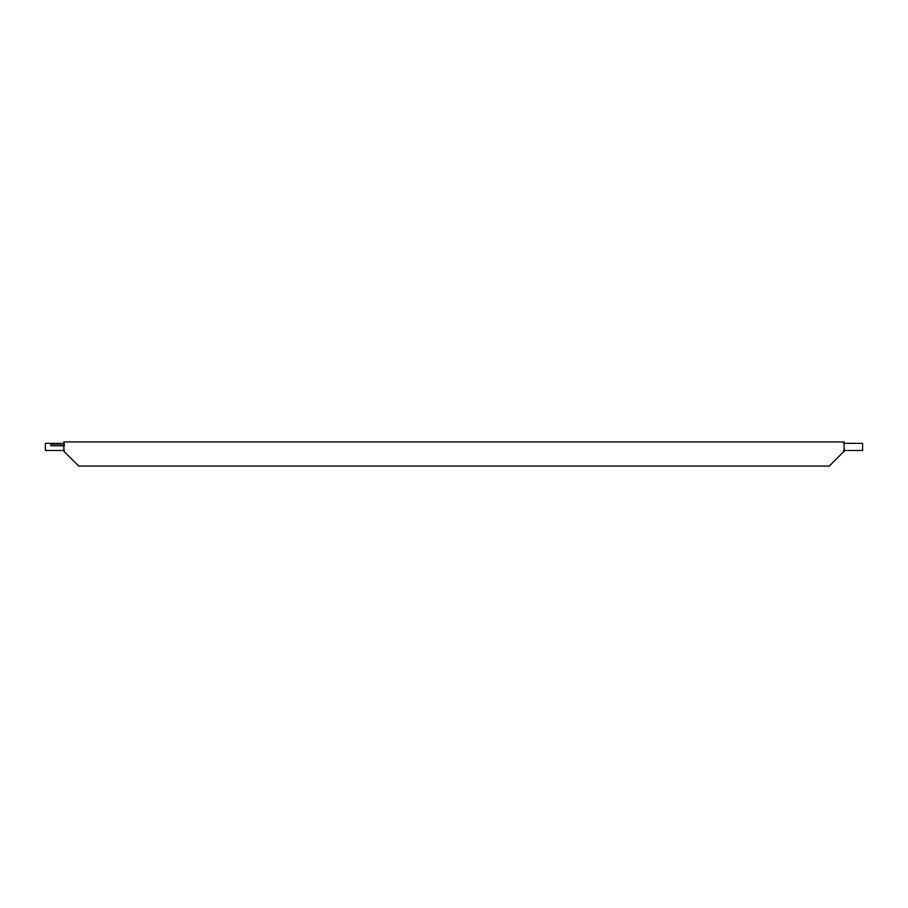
<?xml version="1.0" encoding="UTF-8"?>
<svg xmlns="http://www.w3.org/2000/svg" width="908" height="908" viewBox="0 0 908 908"><rect width="100%" height="100%" fill="white"/><g stroke="black" fill="none" stroke-linecap="round" stroke-linejoin="round"><path stroke-width="1.36" d="M63.9 443.376L45.4 443.376L45.4 450.481L63.9 450.481M844.1 443.376L862.6 443.376L862.6 450.481L844.1 450.481M63.9 444.001L50.973 444.001L50.973 445.749L63.9 445.749M844.1 451.253L829.288 466.065L78.712 466.065L63.9 451.253L63.9 441.935L844.1 441.935L844.1 451.253"/></g></svg>
